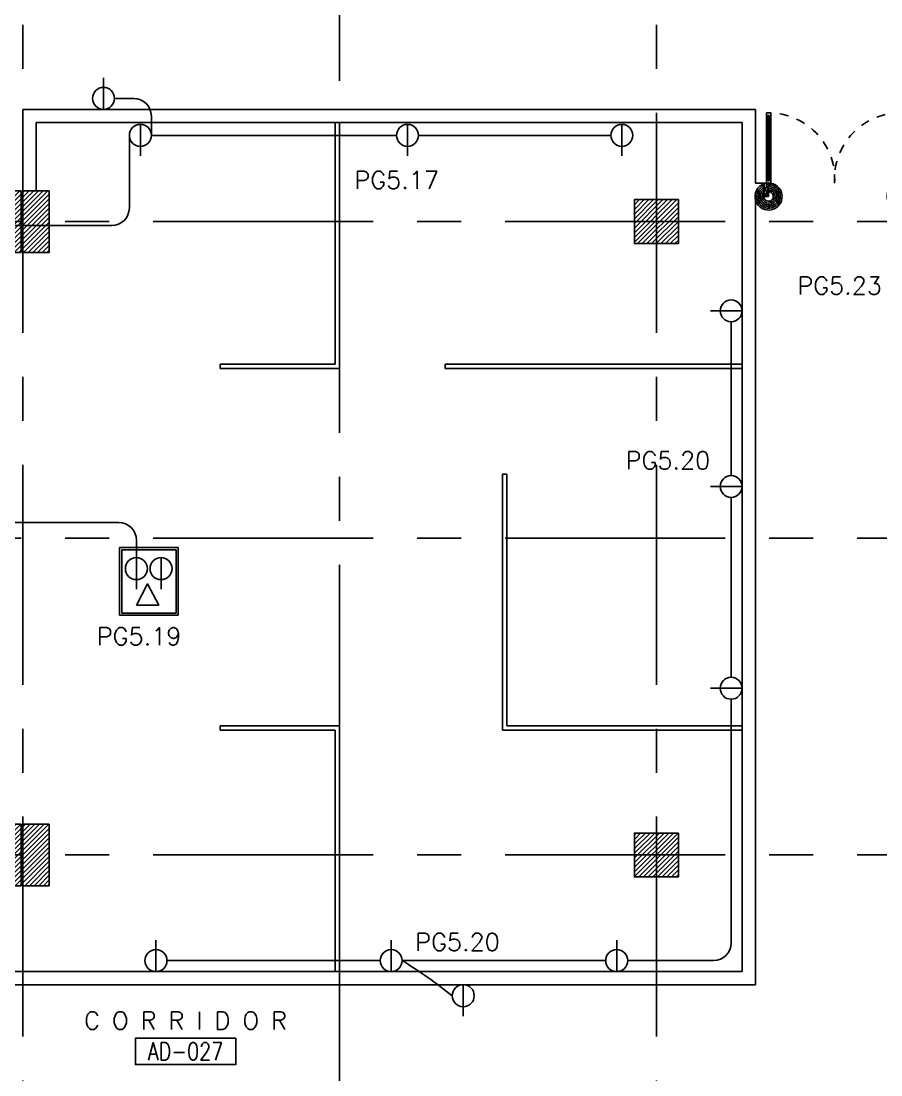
# Model space of a CAD drawing. Extents: x 0 to 93.3, y -13.5 to 76.8.
# Drawn here: x 48.6 to 58.37, y 10.1 to 22.08 of the extents above; entities that cross this region are included whole.
import ezdxf
from ezdxf.enums import TextEntityAlignment as Align

# ---------------------------------------------------------------- set-up
doc = ezdxf.new("R2010")
doc.units = 0
doc.header["$MEASUREMENT"] = 0
doc.linetypes.add('CENTERX2', pattern=[4, 2.5, -0.5, 0.5, -0.5])
doc.linetypes.add('HIDDEN', pattern=[0.375, 0.25, -0.125])
doc.layers.get('0').update_dxf_attribs({"color": 11, "linetype": 'CONTINUOUS'})
for name, color, linetype in [('AXES', 11, 'CENTERX2'), ('COL', 11, 'CONTINUOUS'), ('DOOR', 11, 'CONTINUOUS'), ('E-CLINE', 4, 'CONTINUOUS'), ('E-SOCKETS', 4, 'CONTINUOUS'), ('E-TRXT', 4, 'CONTINUOUS'), ('EJ', 11, 'CONTINUOUS'), ('HAT', 11, 'CONTINUOUS'), ('PART', 11, 'CONTINUOUS'), ('RM-BOX', 11, 'CONTINUOUS'), ('RM-NAME', 11, 'CONTINUOUS'), ('RM-NO', 11, 'CONTINUOUS'), ('WALL', 11, 'CONTINUOUS')]:
    doc.layers.add(name, color=color, linetype=linetype)
doc.styles.add('ROMANS', font='ROMANS.shx', dxfattribs={"width": 0.6})

# ---------------------------------------------------------------- blocks, each defined once
blk = doc.blocks.new('A$C5C1537D1')
at = {"layer": 'DOOR', "color": 0, "linetype": 'ByBlock'}
for p, q in [((25, 900), (25, 950)), ((75, 950), (25, 950)), ((25, 950), (75, 950)), ((25, 900), (42, 900)), ((42, 900), (42, 920)), ((42, 920), (58, 920)), ((58, 900), (58, 920)), ((58, 900), (75, 900)), ((75, 900), (75, 950)), ((1509, 855), (1509, 790)), ((1518, 855), (1509, 855)), ((1518, 778), (1518, 868)), ((1525, 868), (1518, 868)), ((1518, 855), (1518, 790)), ((1525, 900), (1525, 950)), ((1525, 950), (1575, 950)), ((1575, 950), (1525, 950)), ((1542, 900), (1525, 900)), ((1542, 900), (1542, 920)), ((1558, 920), (1542, 920)), ((1558, 900), (1558, 920)), ((1575, 900), (1558, 900)), ((1575, 900), (1575, 950)), ((1575, 868), (1582, 868)), ((1582, 778), (1582, 868)), ((1582, 855), (1582, 790)), ((1582, 855), (1591, 855)), ((1591, 855), (1591, 790)), ((1518, 790), (1509, 790)), ((1525, 778), (1518, 778)), ((1575, 778), (1582, 778)), ((1582, 790), (1591, 790)), ((0, 150), (25, 150)), ((0, 0), (0, 150)), ((25, 200), (25, 150)), ((42, 200), (25, 200)), ((25, 150), (25, 100)), ((75, 150), (25, 150)), ((42, 180), (42, 200)), ((58, 180), (42, 180)), ((58, 200), (58, 180)), ((75, 200), (58, 200)), ((75, 150), (75, 200)), ((1525, 150), (1525, 200)), ((1525, 200), (1542, 200)), ((1525, 150), (1575, 150)), ((1542, 200), (1542, 180)), ((1542, 180), (1558, 180)), ((1558, 180), (1558, 200)), ((1558, 200), (1575, 200)), ((1575, 200), (1575, 150)), ((1575, 150), (1575, 100)), ((1600, 150), (1575, 150)), ((1600, 0), (1600, 150)), ((50, 0), (0, 0)), ((25, 100), (50, 100)), ((50, 100), (50, 0)), ((1575, 100), (1550, 100)), ((1550, 100), (1550, 0)), ((1550, 0), (1600, 0))]:
    blk.add_line(p, q, dxfattribs=at)
at = {"layer": 'DOOR', "linetype": 'ByBlock'}
for p, q in [((25, 200), (25, 900)), ((42, 200), (42, 900)), ((58, 200), (58, 900)), ((75, 900), (75, 200)), ((1525, 900), (1525, 200)), ((1542, 200), (1542, 900)), ((1558, 200), (1558, 900)), ((1575, 200), (1575, 900))]:
    blk.add_line(p, q, dxfattribs=at)
at = {"layer": 'DOOR', "color": 9, "linetype": 'ByBlock'}
for p, q in [((50, 0), (0, 114)), ((50, 0), (0, 40)), ((50, 0), (37, 100)), ((1550, 0), (1600, 114)), ((1550, 0), (1563, 100)), ((1550, 0), (1600, 40))]:
    blk.add_line(p, q, dxfattribs=at)
at = {"layer": 'DOOR', "color": 0, "linetype": 'ByBlock'}
for centre in [(1476, 823), (1624, 823)]:
    blk.add_circle(centre, 32.4, dxfattribs=at)
at = {"layer": 'DOOR', "linetype": 'HIDDEN', "ltscale": 0.5}
for centre, start, end in [((50, 199), 356.2751, 91.9062), ((1550, 199), 88.0938, 183.7249)]:
    blk.add_arc(centre, 752, start, end, dxfattribs=at)
at = {"layer": 'DOOR', "color": 9, "linetype": 'ByBlock'}
for centre, radius, start, end in [((50, 0), 154, 103.7142, 108.8947), ((50, 0), 134, 100.72, 111.8402), ((1550, 0), 134, 68.1598, 79.28), ((1550, 0), 154, 71.1053, 76.2858), ((50, 0), 114, 102.6226, 115.9162), ((50, 0), 94.4, 90, 121.9818), ((50, 0), 74.4, 90, 132.2236), ((50, 0), 54.4, 90, 156.7926), ((50, 0), 34.4, 90, 180), ((50, 0), 14.4, 90, 180), ((1550, 0), 94.4, 58.0182, 90), ((1550, 0), 74.4, 47.7764, 90), ((1550, 0), 54.4, 23.2074, 90), ((1550, 0), 34.4, 0, 90), ((1550, 0), 14.4, 0, 90), ((1550, 0), 114, 64.0838, 77.3774)]:
    blk.add_arc(centre, radius, start, end, dxfattribs=at)
at = {"layer": 'WALL', "linetype": 'ByBlock'}
for p, q in [((0, 150), (0, 0)), ((1600, 150), (1600, 0))]:
    blk.add_line(p, q, dxfattribs=at)
blk = doc.blocks.new('COL50')
at = {"layer": 'COL'}
blk.add_lwpolyline([(-250, 250), (-250, -250), (250, -250), (250, 250)], close=True, dxfattribs=at)
blk = doc.blocks.new('*X62')
at = {"color": 0}
for p, q in [((227925, 17861), (228425, 18361)), ((227929, 17918), (228372, 18361)), ((227929, 17971), (228319, 18361)), ((227929, 18024), (228266, 18361)), ((227929, 18077), (228213, 18361)), ((227929, 18130), (228160, 18361)), ((227929, 18183), (228107, 18361)), ((227929, 18236), (228054, 18361)), ((227929, 18289), (228000, 18361)), ((227929, 18342), (227947, 18361)), ((227978, 17861), (228429, 18312)), ((228031, 17861), (228429, 18259)), ((228084, 17861), (228429, 18206)), ((228137, 17861), (228429, 18153)), ((228190, 17861), (228429, 18100)), ((228243, 17861), (228429, 18047)), ((228296, 17861), (228429, 17994)), ((228349, 17861), (228429, 17941)), ((228402, 17861), (228429, 17888))]:
    blk.add_line(p, q, dxfattribs=at)
blk = doc.blocks.new('*X69')
at = {"color": 0}
for p, q in [((227929, 25077), (228412, 25561)), ((227929, 25130), (228359, 25561)), ((227929, 25183), (228306, 25561)), ((227929, 25236), (228253, 25561)), ((227929, 25289), (228200, 25561)), ((227929, 25342), (228147, 25561)), ((227929, 25395), (228094, 25561)), ((227929, 25449), (228041, 25561)), ((227929, 25502), (227988, 25561)), ((227929, 25555), (227935, 25561)), ((227965, 25061), (228429, 25524)), ((228018, 25061), (228429, 25471)), ((228071, 25061), (228429, 25418)), ((228124, 25061), (228429, 25365)), ((228177, 25061), (228429, 25312)), ((228230, 25061), (228429, 25259)), ((228283, 25061), (228429, 25206)), ((228337, 25061), (228429, 25153)), ((228390, 25061), (228429, 25100))]:
    blk.add_line(p, q, dxfattribs=at)
blk = doc.blocks.new('RM1')
at = {"layer": 'RM-BOX'}
blk.add_lwpolyline([(570, -200), (-570, -200), (-570, -500), (570, -500)], close=True, dxfattribs=at)
at = {"layer": 'RM-NAME', "style": 'ROMANS'}
for tag, p in [('ROOMNAME1', (0, 324)), ('ROOMNAME2', (0, 0))]:
    blk.add_attdef(tag, text='', height=200, dxfattribs=at).set_placement(p, align=Align.MIDDLE)
at = {"layer": 'RM-NO', "style": 'ROMANS', "width": 0.8}
blk.add_attdef('ROOMNO', text='', height=200, dxfattribs=at).set_placement((0, -350), align=Align.MIDDLE)
blk = doc.blocks.new('C11')
at = {"layer": 'HAT'}
h = blk.add_hatch(dxfattribs=at)
h.set_pattern_fill('ANSI31', color=256, scale=300, style=0)
h.set_pattern_definition([(45, (-383765.23, -62181), (-26.5165043, 26.5165043), [])])
h.paths.add_polyline_path([(-20, 350), (-20, 700), (-320, 700), (-320, 350)])
h.paths.add_polyline_path([(-320, 0), (-20, 0), (-20, 350), (-320, 350)])
h = blk.add_hatch(dxfattribs=at)
h.set_pattern_fill('ANSI31', color=256, scale=300, style=0)
h.set_pattern_definition([(45, (-383445.23, -62181), (-26.5165043, 26.5165043), [])])
h.paths.add_polyline_path([(300, 350), (300, 700), (0, 700), (0, 350)])
h.paths.add_polyline_path([(0, 0), (300, 0), (300, 350), (0, 350)])
at = {"layer": 'COL'}
for points in [[(-20, 700), (-20, 0), (-320, 0), (-320, 700)], [(300, 700), (300, 0), (0, 0), (0, 700)]]:
    blk.add_lwpolyline(points, close=True, dxfattribs=at)
blk = doc.blocks.new('S110')
at = {"layer": 'E-SOCKETS'}
blk.add_line((0, 0), (358, 0), dxfattribs=at)
blk.add_circle((125, 0), 125, dxfattribs=at)

msp = doc.modelspace()

# ---------------------------------------------------------------- linework, layer by layer
at = {"layer": 'AXES'}
for p, q in [((55.8195, -1.4643), (55.8195, 76.0748)), ((48.6195, -1.4643), (48.6195, 75.7248)), ((52.2195, 5.4), (52.2195, 64.22)), ((92.6023, 19.8), (22.7795, 19.8)), ((92.6023, 16.2), (22.7795, 16.2)), ((92.6023, 12.6), (22.7795, 12.6))]:
    msp.add_line(p, q, dxfattribs=at)
at = {"layer": 'E-CLINE'}
for p, q in [((49.6615, 21.2), (49.88, 21.2)), ((50.08, 20.78), (50.08, 21)), ((49.83, 20.78), (49.83, 19.955)), ((52.8661, 20.78), (50.08, 20.78)), ((55.3023, 20.78), (53.1161, 20.78)), ((48.0302, 19.755), (49.63, 19.755)), ((56.6695, 18.6603), (56.6695, 16.9139)), ((56.6695, 16.6639), (56.6695, 14.6208)), ((43.0631, 16.3802), (49.7097, 16.3802)), ((49.9097, 15.9802), (49.9097, 16.1802)), ((56.6695, 14.3708), (56.6695, 11.6)), ((52.6804, 11.4), (50.2576, 11.4)), ((55.2445, 11.4), (52.9304, 11.4)), ((55.4945, 11.4), (56.4695, 11.4))]:
    msp.add_line(p, q, dxfattribs=at)
for centre, radius, start, end in [((49.88, 21), 0.2, 0, 90), ((49.63, 19.955), 0.2, 270, 0), ((49.7097, 16.1802), 0.2, 0, 90), ((56.4695, 11.6), 0.2, 270, 0), ((49.8482, 6.4105), 5.8647, 51.49589, 58.29531)]:
    msp.add_arc(centre, radius, start, end, dxfattribs=at)
at = {"layer": 'E-SOCKETS'}
for p, q in [((50.3866, 16.0944), (49.7193, 16.0944)), ((49.7193, 16.0944), (49.7193, 15.3247)), ((50.3866, 15.3247), (50.3866, 16.0944)), ((49.9097, 15.9802), (49.9097, 15.6219)), ((50.1898, 15.9802), (50.1898, 15.6219)), ((49.7193, 15.3247), (50.3866, 15.3247)), ((53.6244, 11.125), (53.6244, 10.7667))]:
    msp.add_line(p, q, dxfattribs=at)
at = {"layer": 'E-SOCKETS', "color": 5}
for p, q in [((50.3616, 16.0694), (49.7443, 16.0694)), ((49.7443, 16.0694), (49.7443, 15.3497)), ((50.3616, 15.3497), (50.3616, 16.0694)), ((49.7443, 15.3497), (50.3616, 15.3497))]:
    msp.add_line(p, q, dxfattribs=at)
at = {"layer": 'E-SOCKETS'}
msp.add_lwpolyline([(49.9108, 15.4387), (50.1633, 15.4387), (50.037, 15.6809), (50.037, 15.6809)], close=True, dxfattribs=at)
for centre in [(49.9097, 15.8552), (50.1898, 15.8552), (53.6244, 11)]:
    msp.add_circle(centre, 0.125, dxfattribs=at)
at = {"layer": 'PART'}
for p, q in [((52.1695, 18.18), (52.1695, 20.925)), ((52.2195, 18.13), (52.2195, 20.925)), ((52.1695, 18.18), (50.8629, 18.18)), ((50.8629, 18.18), (50.8629, 18.13)), ((52.2195, 18.13), (50.8629, 18.13)), ((56.7945, 18.18), (53.4195, 18.18)), ((53.4195, 18.18), (53.4195, 18.13)), ((56.7945, 18.13), (53.4195, 18.13)), ((54.0695, 16.93), (54.1195, 16.93)), ((54.0695, 16.93), (54.0695, 14.02)), ((54.1195, 16.93), (54.1195, 14.07)), ((52.2195, 14.07), (50.8629, 14.07)), ((50.8629, 14.02), (50.8629, 14.07)), ((52.1695, 14.02), (50.8629, 14.02)), ((52.1695, 14.02), (52.1695, 11.275)), ((52.2195, 14.07), (52.2195, 11.275)), ((56.7945, 14.02), (54.0695, 14.02)), ((56.7945, 14.07), (54.1195, 14.07))]:
    msp.add_line(p, q, dxfattribs=at)
at = {"layer": 'WALL'}
for p, q in [((48.6195, 20.05), (48.6195, 21.075)), ((48.6195, 21.075), (56.9445, 21.075)), ((56.9445, 21.075), (56.9445, 20.2352)), ((48.7695, 20.15), (48.7695, 20.925)), ((48.7695, 20.925), (56.7945, 20.925)), ((56.7945, 20.925), (56.7945, 11.275)), ((56.9445, 20.2352), (57.0445, 20.2352)), ((57.0445, 20.0852), (57.0445, 20.2352)), ((56.9445, 11.125), (56.9445, 20.0852)), ((56.9445, 20.0852), (57.0445, 20.0852)), ((47.0995, 11.275), (56.7945, 11.275)), ((47.0995, 11.125), (56.9445, 11.125))]:
    msp.add_line(p, q, dxfattribs=at)

# ---------------------------------------------------------------- block references
at = {"layer": 'COL', "xscale": -0.001000000047497451, "yscale": 0.0009999999892897904, "zscale": 0.001}
for p in [(55.8195, 19.8), (55.8195, 12.6)]:
    msp.add_blockref('COL50', p, dxfattribs=at)
at = {"layer": 'DOOR', "color": 0, "xscale": 0.001000000047497451, "yscale": 0.0009999999892897904, "zscale": 0.001}
msp.add_blockref('A$C5C1537D1', (57.0445, 20.0852), dxfattribs=at)
at = {"layer": 'E-SOCKETS', "yscale": 0.0009999999892897904, "zscale": 0.001}
for p, xscale, rotation in [((49.5365, 21.075), 0.0009999999892897904, 90), ((49.955, 20.905), 0.0009999999892897904, 270), ((52.9911, 20.905), 0.0009999999892897904, 270), ((55.4273, 20.905), 0.0009999999892897904, 270), ((50.1326, 11.275), -0.0009999999892897904, 270), ((52.8054, 11.275), -0.0009999999892897904, 270), ((55.3695, 11.275), -0.0009999999892897904, 270)]:
    msp.add_blockref('S110', p, dxfattribs=dict(at, xscale=xscale, rotation=rotation))
at = {"layer": 'E-SOCKETS', "xscale": -0.0009999999892897904, "yscale": 0.0009999999892897904, "zscale": 0.001}
for p in [(56.7945, 18.7853), (56.7945, 16.7889), (56.7945, 14.4958)]:
    msp.add_blockref('S110', p, dxfattribs=at)
at = {"layer": 'EJ', "color": 2, "linetype": 'ByBlock', "xscale": 0.001000000047497451, "yscale": 0.0009999999892897904, "zscale": 0.001}
for p in [(48.6195, 19.45), (48.6195, 12.25)]:
    msp.add_blockref('C11', p, dxfattribs=at)
at = {"layer": 'HAT', "xscale": 0.001000000047497451, "yscale": 0.0009999999892897904, "zscale": 0.001}
for name in ['*X69', '*X62']:
    msp.add_blockref(name, (-172.359, -5.511), dxfattribs=at)
at = {"layer": 'WALL', "xscale": 0.001000000047497451, "yscale": 0.0009999999892897904, "zscale": 0.001}
msp.add_blockref('RM1', (50.4688, 10.7178), dxfattribs=at).add_auto_attribs({'ROOMNO': 'AD-027', 'ROOMNAME2': 'C O R R I D O R'})

# ---------------------------------------------------------------- texts
at = {"layer": 'E-TRXT', "color": 4, "style": 'ROMANS'}
for s, p in [('PG5.17', (52.3887, 20.1732)), ('PG5.23', (57.4228, 18.9717)), ('PG5.20', (55.4714, 16.9853)), ('PG5.19', (49.4612, 14.9859)), ('PG5.20', (53.0799, 11.511))]:
    msp.add_text(s, height=0.2, dxfattribs=at).set_placement(p)

doc.saveas('drawing.dxf')
